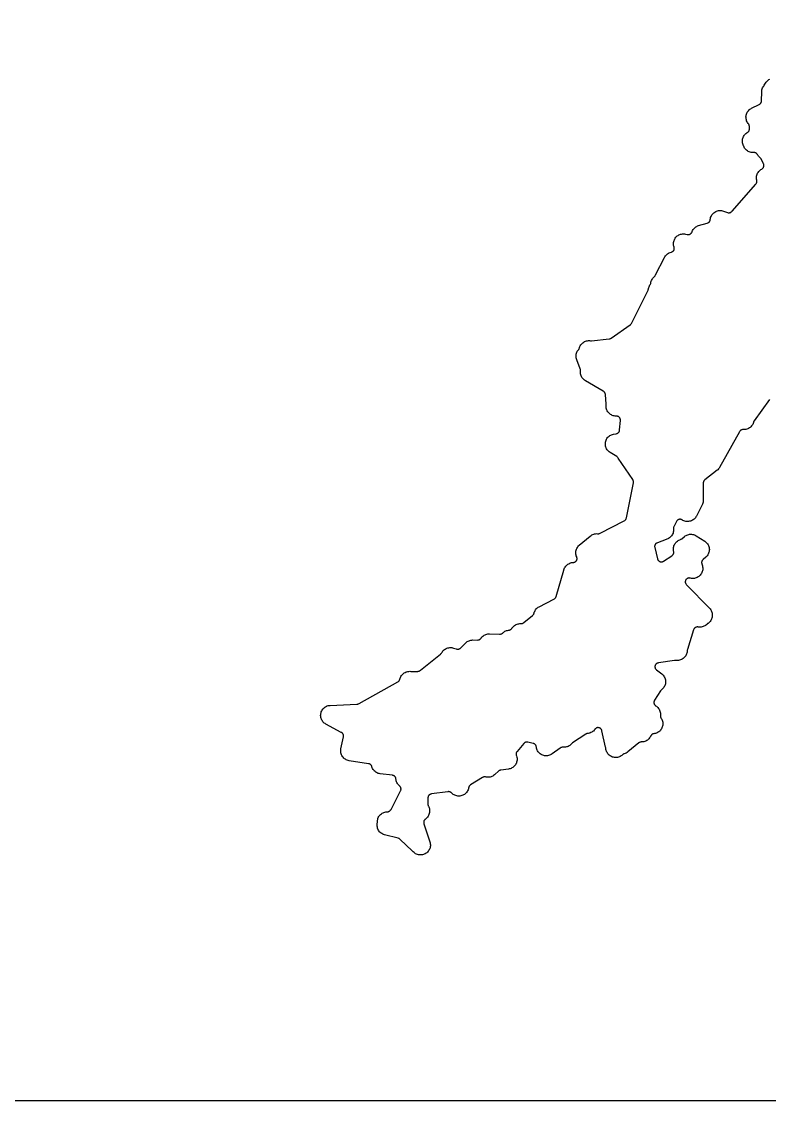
# Model space of a CAD drawing. Header units: metres. Extents: x 0 to 400, y 0 to 202.
# Drawn here: x 96.6 to 145.3, y -0.3 to 70 of the extents above; entities that cross this region are included whole.
import ezdxf

# ---------------------------------------------------------------- set-up
doc = ezdxf.new("R2010")
doc.units = ezdxf.units.M

msp = doc.modelspace()

# ---------------------------------------------------------------- linework, layer by layer
for points in [[(-0.252, 202.1856), (-0.252, 0.0146), (-0.25, -0.0264), (-0.247, -0.0474), (-0.241, -0.0694), (-0.231, -0.0974), (-0.221, -0.1194), (-0.208, -0.1404), (-0.195, -0.1584), (-0.177, -0.1774), (-0.158, -0.1954), (-0.14, -0.2084), (-0.119, -0.2214), (-0.097, -0.2314), (-0.069, -0.2414), (-0.047, -0.2474), (-0.026, -0.2504), (0.015, -0.2524), (399.985, -0.2524)], [(145.3, 45.3766), (144.301, 43.9936), (144.279, 43.9596), (144.268, 43.9376), (144.257, 43.9096), (144.247, 43.8746), (144.225, 43.8136), (144.198, 43.7556), (144.165, 43.6996), (144.127, 43.6486), (144.084, 43.6006), (144.037, 43.5576), (143.985, 43.5186), (143.93, 43.4856), (143.872, 43.4586), (143.811, 43.4366), (143.749, 43.4216), (143.686, 43.4126), (143.621, 43.4096), (143.589, 43.4116), (143.551, 43.4116), (143.525, 43.4086), (143.497, 43.4026), (143.475, 43.3966), (143.453, 43.3866), (143.43, 43.3736), (143.408, 43.3586), (143.391, 43.3446), (143.374, 43.3256), (143.357, 43.3046), (143.335, 43.2696), (142.046, 40.9566), (142.012, 40.9016), (141.972, 40.8506), (141.928, 40.8036), (141.879, 40.7616), (141.084, 40.1386), (141.054, 40.1126), (141.034, 40.0916), (141.019, 40.0726), (141.007, 40.0516), (140.995, 40.0266), (140.986, 40.0016), (140.979, 39.9776), (140.976, 39.9546), (140.974, 39.9116), (140.982, 38.8106), (140.979, 38.7476), (140.971, 38.6866), (140.957, 38.6256), (140.937, 38.5676), (140.911, 38.5106), (140.538, 37.7816), (140.506, 37.7256), (140.468, 37.6736), (140.426, 37.6256), (140.379, 37.5816), (140.328, 37.5426), (140.273, 37.5086), (140.216, 37.4806), (140.155, 37.4586), (140.093, 37.4426), (140.03, 37.4326), (139.966, 37.4286), (139.901, 37.4316), (139.838, 37.4406), (139.775, 37.4556), (139.715, 37.4776), (139.657, 37.5046), (139.602, 37.5376), (139.591, 37.5446), (139.571, 37.5556), (139.55, 37.5636), (139.529, 37.5706), (139.5, 37.5756), (139.479, 37.5786), (139.456, 37.5786), (139.431, 37.5766), (139.407, 37.5716), (139.383, 37.5656), (139.362, 37.5566), (139.339, 37.5456), (139.319, 37.5326), (139.304, 37.5206), (139.286, 37.5036), (139.268, 37.4826), (139.255, 37.4656), (139.235, 37.4306), (139.081, 37.1326), (139.064, 37.0956), (139.057, 37.0746), (139.051, 37.0496), (139.048, 37.0236), (139.047, 37.0006), (139.05, 36.9516), (139.05, 36.9456), (139.052, 36.9266), (139.052, 36.8616), (139.045, 36.7966), (139.032, 36.7326), (139.012, 36.6706), (138.986, 36.6116), (138.955, 36.5546), (138.918, 36.5016), (138.875, 36.4516), (138.828, 36.4066), (138.777, 36.3666), (138.722, 36.3326), (138.664, 36.3036), (138.603, 36.2806), (138.568, 36.2696), (137.992, 36.0476), (137.954, 36.0306), (137.933, 36.0196), (137.915, 36.0066), (137.894, 35.9886), (137.878, 35.9726), (137.864, 35.9556), (137.851, 35.9356), (137.839, 35.9106), (137.829, 35.8876), (137.823, 35.8696), (137.819, 35.8446), (137.816, 35.8186), (137.816, 35.7966), (137.818, 35.7706), (137.826, 35.7316), (138.001, 35.0076), (138.011, 34.9726), (138.02, 34.9486), (138.033, 34.9246), (138.043, 34.9086), (138.06, 34.8866), (138.078, 34.8686), (138.093, 34.8556), (138.115, 34.8396), (138.135, 34.8286), (138.159, 34.8186), (138.179, 34.8106), (138.203, 34.8056), (138.229, 34.8016), (138.251, 34.8016), (138.277, 34.8026), (138.299, 34.8056), (138.322, 34.8126), (138.346, 34.8206), (138.365, 34.8296), (138.399, 34.8506), (138.933, 35.2056), (138.968, 35.2306), (138.987, 35.2486), (139.002, 35.2646), (139.017, 35.2846), (139.029, 35.3056), (139.039, 35.3276), (139.047, 35.3506), (139.054, 35.3786), (139.058, 35.4026), (139.058, 35.4226), (139.056, 35.4506), (139.05, 35.4916), (139.049, 35.4966), (139.039, 35.5576), (139.034, 35.6196), (139.036, 35.6806), (139.043, 35.7426), (139.056, 35.8026), (139.075, 35.8616), (139.099, 35.9176), (139.129, 35.9726), (139.164, 36.0236), (139.203, 36.0706), (139.247, 36.1146), (139.294, 36.1536), (139.345, 36.1886), (139.399, 36.2176), (139.456, 36.2416), (139.505, 36.2596), (139.531, 36.2726), (139.552, 36.2856), (139.582, 36.3086), (139.754, 36.4506), (139.804, 36.4886), (139.857, 36.5216), (139.913, 36.5486), (139.972, 36.5706), (140.032, 36.5866), (140.094, 36.5966), (140.157, 36.6006), (140.219, 36.5986), (140.281, 36.5906), (140.342, 36.5766), (140.401, 36.5576), (140.458, 36.5316), (140.513, 36.5016), (141.073, 36.1496), (141.125, 36.1126), (141.174, 36.0706), (141.218, 36.0246), (141.257, 35.9746), (141.292, 35.9206), (141.321, 35.8626), (141.344, 35.8036), (141.36, 35.7416), (141.371, 35.6786), (141.376, 35.6146), (141.374, 35.5506), (141.366, 35.4876), (141.352, 35.4246), (141.331, 35.3646), (141.305, 35.3056), (141.273, 35.2506), (141.236, 35.1986), (141.194, 35.1496), (141.147, 35.1066), (140.975, 34.9606), (140.945, 34.9326), (140.928, 34.9126), (140.913, 34.8936), (140.903, 34.8766), (140.893, 34.8556), (140.885, 34.8316), (140.879, 34.8076), (140.875, 34.7826), (140.874, 34.7576), (140.874, 34.7356), (140.877, 34.7146), (140.887, 34.6756), (140.923, 34.5486), (140.938, 34.4856), (140.946, 34.4216), (140.948, 34.3566), (140.943, 34.2926), (140.932, 34.2286), (140.915, 34.1666), (140.892, 34.1066), (140.863, 34.0486), (140.828, 33.9946), (140.788, 33.9436), (140.743, 33.8976), (140.693, 33.8556), (140.64, 33.8196), (140.584, 33.7876), (140.524, 33.7626), (140.463, 33.7436), (140.399, 33.7306), (140.335, 33.7236), (140.27, 33.7236), (140.206, 33.7296), (140.143, 33.7416), (140.118, 33.7476), (140.087, 33.7526), (140.061, 33.7546), (140.039, 33.7536), (140.013, 33.7506), (139.991, 33.7456), (139.969, 33.7376), (139.944, 33.7266), (139.923, 33.7146), (139.902, 33.6996), (139.885, 33.6846), (139.868, 33.6656), (139.853, 33.6466), (139.841, 33.6256), (139.829, 33.6016), (139.821, 33.5806), (139.814, 33.5546), (139.81, 33.5296), (139.809, 33.5076), (139.81, 33.4816), (139.813, 33.4596), (139.819, 33.4336), (139.827, 33.4086), (139.836, 33.3896), (139.849, 33.3686), (139.865, 33.3446), (139.891, 33.3156), (141.385, 31.7866), (141.427, 31.7396), (141.464, 31.6886), (141.496, 31.6356), (141.522, 31.5786), (141.543, 31.5196), (141.558, 31.4586), (141.567, 31.3966), (141.57, 31.3346), (141.567, 31.2716), (141.558, 31.2096), (141.543, 31.1486), (141.522, 31.0896), (141.496, 31.0336), (141.464, 30.9796), (141.428, 30.9286), (141.386, 30.8816), (141.341, 30.8386), (141.291, 30.8006), (141.264, 30.7816), (141.243, 30.7646), (141.227, 30.7486), (141.182, 30.7056), (141.133, 30.6686), (141.08, 30.6356), (141.024, 30.6076), (140.967, 30.5856), (140.907, 30.5686), (140.846, 30.5576), (140.784, 30.5526), (140.722, 30.5536), (140.66, 30.5606), (140.63, 30.5656), (140.604, 30.5676), (140.581, 30.5666), (140.554, 30.5636), (140.529, 30.5576), (140.508, 30.5506), (140.485, 30.5406), (140.462, 30.5266), (140.442, 30.5136), (140.423, 30.4966), (140.406, 30.4786), (140.394, 30.4616), (140.381, 30.4406), (140.368, 30.4146), (140.354, 30.3766), (139.952, 29.1016), (139.941, 29.0596), (139.937, 29.0346), (139.935, 28.9966), (139.928, 28.9326), (139.915, 28.8696), (139.896, 28.8086), (139.871, 28.7496), (139.84, 28.6936), (139.804, 28.6406), (139.763, 28.5916), (139.717, 28.5476), (139.667, 28.5076), (139.614, 28.4726), (139.557, 28.4426), (139.497, 28.4196), (139.436, 28.4016), (139.373, 28.3906), (139.309, 28.3846), (139.245, 28.3856), (139.223, 28.3886), (139.216, 28.3896), (139.168, 28.3936), (139.143, 28.3926), (139.104, 28.3886), (138.061, 28.2256), (138.022, 28.2176), (138.001, 28.2116), (137.978, 28.2016), (137.957, 28.1906), (137.938, 28.1776), (137.918, 28.1606), (137.901, 28.1436), (137.884, 28.1236), (137.871, 28.1046), (137.86, 28.0836), (137.85, 28.0596), (137.843, 28.0366), (137.838, 28.0146), (137.836, 27.9916), (137.835, 27.9636), (137.837, 27.9406), (137.841, 27.9186), (137.848, 27.8946), (137.858, 27.8686), (137.869, 27.8476), (137.879, 27.8316), (137.895, 27.8116), (137.913, 27.7926), (137.943, 27.7666), (138.275, 27.5076), (138.325, 27.4646), (138.37, 27.4176), (138.409, 27.3656), (138.444, 27.3106), (138.473, 27.2516), (138.495, 27.1906), (138.512, 27.1276), (138.522, 27.0636), (138.525, 26.9986), (138.522, 26.9326), (138.512, 26.8686), (138.496, 26.8056), (138.474, 26.7436), (138.445, 26.6856), (138.411, 26.6296), (138.372, 26.5776), (138.327, 26.5306), (138.278, 26.4876), (138.255, 26.4696), (138.237, 26.4526), (138.221, 26.4346), (138.198, 26.4016), (137.815, 25.7996), (137.794, 25.7636), (137.783, 25.7396), (137.776, 25.7176), (137.771, 25.6956), (137.768, 25.6716), (137.767, 25.6476), (137.769, 25.6206), (137.772, 25.5976), (137.778, 25.5766), (137.788, 25.5496), (137.798, 25.5286), (137.81, 25.5096), (137.825, 25.4886), (137.843, 25.4696), (137.859, 25.4546), (137.877, 25.4416), (137.882, 25.4386), (137.937, 25.4016), (137.987, 25.3606), (138.033, 25.3136), (138.074, 25.2626), (138.109, 25.2086), (138.139, 25.1506), (138.163, 25.0896), (138.181, 25.0266), (138.192, 24.9626), (138.197, 24.8976), (138.195, 24.8316), (138.192, 24.7986), (138.192, 24.7626), (138.194, 24.7376), (138.198, 24.7106), (138.204, 24.6896), (138.213, 24.6656), (138.224, 24.6436), (138.246, 24.6106), (138.277, 24.5546), (138.304, 24.4956), (138.324, 24.4356), (138.338, 24.3726), (138.346, 24.3096), (138.348, 24.2456), (138.343, 24.1816), (138.332, 24.1176), (138.315, 24.0566), (138.292, 23.9966), (138.263, 23.9396), (138.228, 23.8856), (138.189, 23.8346), (138.144, 23.7886), (138.096, 23.7476), (138.043, 23.7106), (137.987, 23.6796), (137.928, 23.6536), (137.867, 23.6346), (137.804, 23.6206), (137.766, 23.6146), (137.726, 23.6066), (137.704, 23.5996), (137.679, 23.5896), (137.659, 23.5786), (137.638, 23.5646), (137.618, 23.5476), (137.604, 23.5336), (137.586, 23.5116), (137.571, 23.4896), (137.561, 23.4686), (137.554, 23.4526), (137.523, 23.3956), (137.487, 23.3426), (137.447, 23.2926), (137.401, 23.2476), (137.351, 23.2066), (137.297, 23.1716), (137.24, 23.1416), (137.181, 23.1176), (137.119, 23.0996), (137.056, 23.0876), (136.992, 23.0816), (136.962, 23.0816), (136.935, 23.0806), (136.912, 23.0766), (136.884, 23.0696), (136.861, 23.0616), (136.841, 23.0516), (136.821, 23.0396), (136.79, 23.0156), (136.077, 22.4286), (136.023, 22.3886), (135.964, 22.3536), (135.902, 22.3256), (135.838, 22.3036), (135.82, 22.2996), (135.798, 22.2906), (135.775, 22.2796), (135.753, 22.2646), (135.733, 22.2496), (135.73, 22.2466), (135.682, 22.2046), (135.631, 22.1676), (135.575, 22.1366), (135.518, 22.1106), (135.457, 22.0896), (135.396, 22.0756), (135.333, 22.0676), (135.269, 22.0656), (135.206, 22.0696), (135.143, 22.0806), (135.082, 22.0966), (135.022, 22.1196), (134.965, 22.1476), (134.912, 22.1816), (134.861, 22.2196), (134.815, 22.2636), (134.773, 22.3116), (134.736, 22.3626), (134.704, 22.4176), (134.678, 22.4756), (134.658, 22.5356), (134.643, 22.5976), (134.635, 22.6606), (134.632, 22.7016), (134.624, 22.7446), (134.382, 23.8046), (134.372, 23.8436), (134.363, 23.8646), (134.351, 23.8886), (134.337, 23.9096), (134.321, 23.9296), (134.304, 23.9476), (134.285, 23.9636), (134.264, 23.9776), (134.244, 23.9886), (134.22, 23.9986), (134.195, 24.0066), (134.172, 24.0106), (134.144, 24.0136), (134.119, 24.0136), (134.098, 24.0116), (134.071, 24.0056), (134.048, 23.9986), (134.027, 23.9896), (134.002, 23.9756), (133.981, 23.9616), (133.961, 23.9446), (133.945, 23.9286), (133.926, 23.9046), (133.915, 23.8876), (133.874, 23.8376), (133.828, 23.7926), (133.778, 23.7516), (133.724, 23.7166), (133.667, 23.6866), (133.607, 23.6626), (133.546, 23.6446), (133.482, 23.6326), (133.435, 23.6256), (133.411, 23.6206), (133.385, 23.6116), (133.364, 23.6016), (133.33, 23.5816), (132.472, 23.0196), (132.437, 22.9936), (132.418, 22.9766), (132.388, 22.9446), (132.344, 22.9006), (132.295, 22.8606), (132.242, 22.8256), (132.187, 22.7956), (132.129, 22.7716), (132.069, 22.7536), (132.007, 22.7406), (131.944, 22.7346), (131.881, 22.7346), (131.851, 22.7356), (131.812, 22.7356), (131.785, 22.7326), (131.761, 22.7286), (131.742, 22.7226), (131.717, 22.7126), (131.694, 22.7006), (131.662, 22.6796), (131.138, 22.2996), (131.085, 22.2646), (131.028, 22.2356), (130.969, 22.2116), (130.908, 22.1946), (130.845, 22.1826), (130.782, 22.1766), (130.718, 22.1776), (130.655, 22.1846), (130.593, 22.1976), (130.532, 22.2176), (130.473, 22.2426), (130.418, 22.2736), (130.365, 22.3096), (130.316, 22.3506), (130.272, 22.3956), (130.232, 22.4456), (130.198, 22.4996), (130.168, 22.5556), (130.145, 22.6146), (130.127, 22.6766), (130.116, 22.7386), (130.109, 22.7856), (130.104, 22.8086), (130.097, 22.8306), (130.087, 22.8526), (130.076, 22.8726), (130.062, 22.8926), (130.045, 22.9126), (130.026, 22.9296), (130.008, 22.9446), (129.99, 22.9556), (129.97, 22.9656), (129.945, 22.9756), (129.907, 22.9866), (129.567, 23.0676), (129.524, 23.0756), (129.502, 23.0776), (129.481, 23.0776), (129.452, 23.0736), (129.425, 23.0686), (129.403, 23.0606), (129.382, 23.0516), (129.36, 23.0396), (129.337, 23.0226), (129.319, 23.0066), (129.292, 22.9776), (128.864, 22.4696), (128.839, 22.4366), (128.825, 22.4146), (128.814, 22.3916), (128.806, 22.3706), (128.8, 22.3476), (128.796, 22.3216), (128.795, 22.2976), (128.796, 22.2706), (128.8, 22.2456), (128.805, 22.2246), (128.823, 22.1726), (128.844, 22.1016), (128.857, 22.0286), (128.861, 21.9546), (128.861, 21.9536), (128.858, 21.8916), (128.849, 21.8296), (128.834, 21.7686), (128.814, 21.7106), (128.787, 21.6536), (128.756, 21.5996), (128.719, 21.5496), (128.678, 21.5026), (128.632, 21.4596), (128.583, 21.4216), (128.53, 21.3886), (128.474, 21.3606), (128.416, 21.3386), (128.356, 21.3216), (128.295, 21.3106), (127.8, 21.2476), (127.762, 21.2406), (127.736, 21.2336), (127.715, 21.2266), (127.694, 21.2156), (127.673, 21.2036), (127.655, 21.1896), (127.628, 21.1656), (127.434, 20.9736), (127.387, 20.9306), (127.336, 20.8936), (127.282, 20.8616), (127.225, 20.8346), (127.165, 20.8136), (127.104, 20.7976), (127.041, 20.7886), (126.978, 20.7856), (126.977, 20.7856), (126.911, 20.7886), (126.846, 20.7986), (126.795, 20.8096), (126.772, 20.8116), (126.747, 20.8116), (126.724, 20.8086), (126.695, 20.8026), (126.671, 20.7956), (126.653, 20.7876), (126.616, 20.7676), (125.837, 20.2876), (125.803, 20.2646), (125.785, 20.2496), (125.767, 20.2316), (125.752, 20.2126), (125.739, 20.1916), (125.727, 20.1706), (125.719, 20.1486), (125.712, 20.1226), (125.706, 20.0896), (125.691, 20.0266), (125.67, 19.9666), (125.643, 19.9076), (125.611, 19.8516), (125.573, 19.7996), (125.531, 19.7516), (125.483, 19.7086), (125.432, 19.6696), (125.377, 19.6356), (125.319, 19.6086), (125.258, 19.5866), (125.196, 19.5706), (125.132, 19.5606), (125.068, 19.5576), (125.004, 19.5606), (124.94, 19.5706), (124.878, 19.5866), (124.817, 19.6076), (124.759, 19.6356), (124.704, 19.6696), (124.653, 19.7076), (124.606, 19.7516), (124.575, 19.7836), (124.558, 19.7976), (124.536, 19.8116), (124.514, 19.8236), (124.492, 19.8326), (124.471, 19.8396), (124.444, 19.8446), (124.42, 19.8476), (124.399, 19.8476), (124.357, 19.8436), (123.291, 19.6946), (123.249, 19.6876), (123.226, 19.6796), (123.201, 19.6696), (123.179, 19.6576), (123.159, 19.6446), (123.141, 19.6296), (123.123, 19.6106), (123.106, 19.5886), (123.091, 19.5666), (123.081, 19.5456), (123.072, 19.5236), (123.065, 19.4966), (123.06, 19.4706), (123.058, 19.4296), (123.053, 19.0466), (123.054, 19.0076), (123.058, 18.9836), (123.065, 18.9556), (123.073, 18.9326), (123.087, 18.9006), (123.107, 18.8636), (123.132, 18.8036), (123.15, 18.7416), (123.163, 18.6786), (123.168, 18.6136), (123.168, 18.5486), (123.161, 18.4846), (123.147, 18.4216), (123.127, 18.3596), (123.102, 18.2996), (123.07, 18.2436), (123.033, 18.1906), (122.991, 18.1416), (122.944, 18.0966), (122.915, 18.0736), (122.893, 18.0566), (122.866, 18.0346), (122.848, 18.0176), (122.833, 18.0006), (122.819, 17.9806), (122.809, 17.9626), (122.797, 17.9366), (122.789, 17.9116), (122.784, 17.8896), (122.781, 17.8636), (122.781, 17.8416), (122.783, 17.8176), (122.787, 17.7906), (122.798, 17.7506), (123.186, 16.5746), (123.203, 16.5126), (123.214, 16.4486), (123.219, 16.3846), (123.217, 16.3196), (123.209, 16.2556), (123.194, 16.1926), (123.173, 16.1316), (123.146, 16.0726), (123.114, 16.0176), (123.076, 15.9646), (123.033, 15.9166), (122.985, 15.8736), (122.933, 15.8346), (122.878, 15.8006), (122.82, 15.7736), (122.759, 15.7516), (122.696, 15.7356), (122.632, 15.7266), (122.568, 15.7236), (122.503, 15.7276), (122.439, 15.7366), (122.377, 15.7536), (122.316, 15.7756), (122.258, 15.8036), (122.203, 15.8376), (122.152, 15.8776), (122.105, 15.9216), (122.062, 15.9686), (122.062, 15.9696), (122.035, 15.9976), (121.257, 16.7356), (121.226, 16.7626), (121.205, 16.7766), (121.183, 16.7896), (121.156, 16.8006), (121.116, 16.8136), (120.237, 17.0396), (120.175, 17.0596), (120.115, 17.0846), (120.059, 17.1156), (120.005, 17.1526), (119.956, 17.1936), (119.911, 17.2406), (119.871, 17.2906), (119.836, 17.3456), (119.806, 17.4026), (119.783, 17.4636), (119.766, 17.5256), (119.755, 17.5896), (119.75, 17.6536), (119.752, 17.7186), (119.76, 17.7826), (119.763, 17.7936), (119.768, 17.8286), (119.769, 17.8526), (119.769, 17.8536), (119.769, 17.9176), (119.769, 17.9176), (119.775, 17.9806), (119.787, 18.0436), (119.805, 18.1046), (119.829, 18.1636), (119.859, 18.2196), (119.894, 18.2726), (119.934, 18.3216), (119.979, 18.3666), (120.028, 18.4076), (120.081, 18.4436), (120.137, 18.4736), (120.196, 18.4976), (120.257, 18.5166), (120.319, 18.5296), (120.382, 18.5356), (120.448, 18.5396), (120.473, 18.5426), (120.495, 18.5486), (120.518, 18.5566), (120.54, 18.5676), (120.562, 18.5816), (120.583, 18.5966), (120.601, 18.6136), (120.618, 18.6326), (120.632, 18.6526), (120.654, 18.6896), (121.271, 19.8926), (121.287, 19.9286), (121.295, 19.9526), (121.301, 19.9786), (121.305, 20.0016), (121.305, 20.0266), (121.304, 20.0506), (121.301, 20.0706), (121.294, 20.0966), (121.284, 20.1226), (121.274, 20.1426), (121.261, 20.1656), (121.248, 20.1826), (121.231, 20.1996), (121.188, 20.2386), (121.145, 20.2826), (121.106, 20.3296), (121.071, 20.3796), (121.042, 20.4336), (121.017, 20.4896), (120.998, 20.5476), (120.985, 20.6066), (120.977, 20.6676), (120.975, 20.6976), (120.971, 20.7186), (120.965, 20.7376), (120.954, 20.7646), (120.942, 20.7866), (120.928, 20.8086), (120.911, 20.8286), (120.895, 20.8446), (120.875, 20.8606), (120.855, 20.8736), (120.831, 20.8866), (120.807, 20.8956), (120.784, 20.9016), (120.741, 20.9096), (119.95, 21.0086), (119.889, 21.0196), (119.829, 21.0356), (119.771, 21.0576), (119.715, 21.0846), (119.663, 21.1176), (119.613, 21.1556), (119.568, 21.1976), (119.527, 21.2436), (119.49, 21.2936), (119.458, 21.3466), (119.432, 21.4026), (119.411, 21.4606), (119.399, 21.4986), (119.389, 21.5236), (119.379, 21.5436), (119.365, 21.5636), (119.348, 21.5846), (119.332, 21.6006), (119.315, 21.6156), (119.293, 21.6296), (119.271, 21.6416), (119.249, 21.6506), (119.224, 21.6586), (119.185, 21.6666), (117.931, 21.8626), (117.867, 21.8756), (117.805, 21.8956), (117.744, 21.9216), (117.687, 21.9536), (117.633, 21.9906), (117.584, 22.0336), (117.539, 22.0816), (117.499, 22.1326), (117.464, 22.1886), (117.435, 22.2476), (117.413, 22.3086), (117.396, 22.3726), (117.386, 22.4376), (117.383, 22.5026), (117.386, 22.5686), (117.396, 22.6326), (117.556, 23.4096), (117.562, 23.4506), (117.563, 23.4766), (117.562, 23.4996), (117.558, 23.5256), (117.552, 23.5526), (117.544, 23.5736), (117.534, 23.5946), (117.522, 23.6156), (117.507, 23.6356), (117.489, 23.6556), (117.471, 23.6716), (117.453, 23.6856), (117.419, 23.7056), (116.416, 24.2426), (116.363, 24.2746), (116.312, 24.3116), (116.266, 24.3536), (116.224, 24.3996), (116.186, 24.4496), (116.154, 24.5026), (116.126, 24.5586), (116.104, 24.6176), (116.088, 24.6776), (116.078, 24.7396), (116.074, 24.8016), (116.076, 24.8636), (116.084, 24.9256), (116.098, 24.9866), (116.117, 25.0466), (116.142, 25.1036), (116.173, 25.1576), (116.209, 25.2096), (116.249, 25.2566), (116.294, 25.3006), (116.343, 25.3396), (116.395, 25.3736), (116.451, 25.4026), (116.509, 25.4256), (116.569, 25.4436), (116.63, 25.4546), (116.692, 25.4606), (118.435, 25.5416), (118.476, 25.5446), (118.5, 25.5496), (118.519, 25.5546), (118.539, 25.5626), (118.575, 25.5816), (121.105, 27.0046), (121.138, 27.0256), (121.157, 27.0406), (121.175, 27.0576), (121.191, 27.0756), (121.206, 27.0966), (121.218, 27.1186), (121.227, 27.1386), (121.234, 27.1586), (121.235, 27.1646), (121.251, 27.2266), (121.273, 27.2866), (121.302, 27.3446), (121.335, 27.3986), (121.374, 27.4496), (121.418, 27.4966), (121.466, 27.5386), (121.518, 27.5766), (121.574, 27.6086), (121.632, 27.6346), (121.693, 27.6556), (121.755, 27.6696), (121.819, 27.6776), (121.883, 27.6796), (121.946, 27.6746), (121.988, 27.6686), (122.01, 27.6646), (122.046, 27.6586), (122.071, 27.6566), (122.109, 27.6566), (122.394, 27.6776), (122.432, 27.6826), (122.459, 27.6886), (122.485, 27.6976), (122.507, 27.7076), (122.531, 27.7206), (122.564, 27.7446), (123.879, 28.8006), (123.908, 28.8276), (123.928, 28.8496), (123.942, 28.8676), (123.963, 28.9036), (123.997, 28.9556), (124.037, 29.0056), (124.081, 29.0506), (124.129, 29.0916), (124.182, 29.1266), (124.237, 29.1576), (124.295, 29.1826), (124.355, 29.2016), (124.417, 29.2146), (124.48, 29.2226), (124.543, 29.2236), (124.606, 29.2186), (124.668, 29.2066), (124.729, 29.1896), (124.898, 29.1326), (124.94, 29.1216), (124.969, 29.1166), (124.99, 29.1146), (125.017, 29.1156), (125.042, 29.1186), (125.066, 29.1236), (125.094, 29.1336), (125.114, 29.1426), (125.133, 29.1536), (125.156, 29.1706), (125.189, 29.1996), (125.52, 29.5296), (125.568, 29.5716), (125.619, 29.6096), (125.674, 29.6426), (125.732, 29.6696), (125.792, 29.6906), (125.854, 29.7056), (125.917, 29.7146), (125.981, 29.7176), (126.279, 29.7156), (126.321, 29.7176), (126.346, 29.7206), (126.369, 29.7266), (126.389, 29.7336), (126.411, 29.7446), (126.435, 29.7576), (126.457, 29.7746), (126.476, 29.7906), (126.49, 29.8066), (126.502, 29.8216), (126.513, 29.8366), (126.523, 29.8506), (126.537, 29.8716), (126.577, 29.9176), (126.621, 29.9596), (126.668, 29.9986), (126.719, 30.0316), (126.773, 30.0596), (126.83, 30.0836), (126.888, 30.1016), (126.948, 30.1136), (127.008, 30.1206), (127.069, 30.1216), (127.725, 30.1006), (127.764, 30.1016), (127.791, 30.1046), (127.816, 30.1106), (127.84, 30.1186), (127.864, 30.1286), (127.886, 30.1416), (127.904, 30.1536), (127.925, 30.1716), (127.935, 30.1806), (127.944, 30.1886), (127.97, 30.2126), (128.019, 30.2496), (128.071, 30.2816), (128.126, 30.3086), (128.183, 30.3296), (128.241, 30.3456), (128.302, 30.3566), (128.344, 30.3616), (128.372, 30.3676), (128.394, 30.3746), (128.417, 30.3856), (128.439, 30.3976), (128.456, 30.4096), (128.477, 30.4276), (128.494, 30.4456), (128.509, 30.4646), (128.523, 30.4866), (128.56, 30.5376), (128.601, 30.5846), (128.646, 30.6276), (128.696, 30.6656), (128.749, 30.6996), (128.804, 30.7276), (128.863, 30.7506), (128.923, 30.7676), (128.984, 30.7786), (129.047, 30.7836), (129.109, 30.7826), (129.121, 30.7816), (129.141, 30.7826), (129.166, 30.7866), (129.192, 30.7926), (129.218, 30.8016), (129.235, 30.8096), (129.256, 30.8226), (129.291, 30.8476), (129.865, 31.3146), (129.897, 31.3436), (129.915, 31.3636), (129.93, 31.3836), (129.942, 31.4026), (129.952, 31.4246), (129.961, 31.4496), (129.965, 31.4666), (129.983, 31.5256), (130.006, 31.5816), (130.034, 31.6366), (130.068, 31.6876), (130.106, 31.7356), (130.148, 31.7796), (130.194, 31.8196), (130.244, 31.8556), (130.297, 31.8856), (131.257, 32.3796), (131.294, 32.4016), (131.315, 32.4166), (131.336, 32.4346), (131.351, 32.4516), (131.366, 32.4716), (131.378, 32.4916), (131.388, 32.5136), (131.403, 32.5556), (131.906, 34.2626), (131.912, 34.2846), (131.932, 34.3466), (131.958, 34.4066), (131.99, 34.4636), (132.028, 34.5166), (132.07, 34.5666), (132.118, 34.6106), (132.17, 34.6506), (132.225, 34.6846), (132.284, 34.7136), (132.345, 34.7366), (132.408, 34.7526), (132.473, 34.7626), (132.515, 34.7646), (132.55, 34.7676), (132.576, 34.7736), (132.601, 34.7806), (132.623, 34.7906), (132.646, 34.8026), (132.666, 34.8166), (132.686, 34.8326), (132.704, 34.8516), (132.716, 34.8676), (132.73, 34.8876), (132.743, 34.9146), (132.752, 34.9356), (132.759, 34.9606), (132.764, 34.9876), (132.765, 35.0086), (132.764, 35.0336), (132.761, 35.0616), (132.756, 35.0846), (132.747, 35.1116), (132.74, 35.1276), (132.717, 35.1866), (132.7, 35.2476), (132.69, 35.3106), (132.685, 35.3746), (132.687, 35.4376), (132.695, 35.5016), (132.709, 35.5636), (132.73, 35.6236), (132.756, 35.6816), (132.787, 35.7366), (132.824, 35.7886), (132.866, 35.8366), (132.912, 35.8806), (133.621, 36.4856), (133.673, 36.5256), (133.728, 36.5596), (133.786, 36.5876), (133.847, 36.6106), (133.91, 36.6266), (133.974, 36.6366), (134.039, 36.6406), (134.103, 36.6376), (134.129, 36.6356), (134.148, 36.6356), (134.174, 36.6386), (134.198, 36.6446), (134.222, 36.6526), (134.262, 36.6706), (135.828, 37.4716), (135.865, 37.4936), (135.886, 37.5076), (135.904, 37.5236), (135.92, 37.5406), (135.935, 37.5616), (135.949, 37.5846), (135.96, 37.6076), (135.969, 37.6306), (135.979, 37.6706), (136.431, 39.9486), (136.437, 39.9876), (136.438, 40.0136), (136.437, 40.0366), (136.433, 40.0606), (136.427, 40.0856), (136.419, 40.1076), (136.408, 40.1316), (136.387, 40.1666), (135.448, 41.5596), (135.422, 41.5936), (135.404, 41.6136), (135.382, 41.6326), (135.347, 41.6566), (134.912, 41.9266), (134.859, 41.9636), (134.81, 42.0056), (134.765, 42.0526), (134.725, 42.1036), (134.69, 42.1586), (134.661, 42.2166), (134.638, 42.2776), (134.621, 42.3396), (134.61, 42.4036), (134.606, 42.4686), (134.608, 42.5336), (134.617, 42.5976), (134.632, 42.6606), (134.654, 42.7216), (134.681, 42.7806), (134.714, 42.8366), (134.753, 42.8886), (134.796, 42.9366), (134.845, 42.9796), (134.897, 43.0186), (134.953, 43.0516), (135.011, 43.0786), (135.073, 43.0996), (135.136, 43.1146), (135.314, 43.1476), (135.354, 43.1576), (135.377, 43.1656), (135.402, 43.1766), (135.424, 43.1896), (135.445, 43.2056), (135.464, 43.2226), (135.48, 43.2406), (135.496, 43.2616), (135.508, 43.2816), (135.518, 43.3036), (135.527, 43.3296), (135.532, 43.3536), (135.537, 43.3936), (135.585, 44.0036), (135.586, 44.0436), (135.585, 44.0666), (135.581, 44.0896), (135.574, 44.1146), (135.565, 44.1386), (135.556, 44.1576), (135.542, 44.1796), (135.528, 44.1976), (135.512, 44.2156), (135.49, 44.2346), (135.472, 44.2486), (135.454, 44.2586), (135.43, 44.2696), (135.407, 44.2786), (135.382, 44.2846), (135.359, 44.2876), (135.32, 44.2896), (135.301, 44.2896), (135.238, 44.2926), (135.176, 44.3016), (135.115, 44.3166), (135.055, 44.3376), (134.998, 44.3646), (134.944, 44.3966), (134.893, 44.4346), (134.846, 44.4766), (134.803, 44.5226), (134.765, 44.5726), (134.733, 44.6266), (134.705, 44.6836), (134.683, 44.7426), (134.667, 44.8036), (134.657, 44.8656), (134.653, 44.9286), (134.655, 44.9916), (134.659, 45.0416), (134.659, 45.0856), (134.614, 45.6836), (134.609, 45.7216), (134.604, 45.7466), (134.595, 45.7726), (134.587, 45.7926), (134.575, 45.8126), (134.56, 45.8346), (134.545, 45.8526), (134.528, 45.8686), (134.509, 45.8846), (134.475, 45.9066), (133.305, 46.5976), (133.253, 46.6316), (133.205, 46.6696), (133.161, 46.7126), (133.121, 46.7596), (133.086, 46.8096), (133.056, 46.8636), (133.03, 46.9196), (133.011, 46.9776), (132.997, 47.0376), (132.988, 47.0986), (132.986, 47.1606), (132.989, 47.2216), (132.992, 47.2376), (132.993, 47.2646), (132.993, 47.2886), (132.989, 47.3106), (132.984, 47.3356), (132.97, 47.3746), (132.743, 47.9506), (132.723, 48.0116), (132.708, 48.0746), (132.7, 48.1386), (132.698, 48.2026), (132.703, 48.2666), (132.714, 48.3306), (132.731, 48.3926), (132.754, 48.4526), (132.783, 48.5096), (132.818, 48.5636), (132.858, 48.6146), (132.872, 48.6306), (132.886, 48.6506), (132.896, 48.6686), (132.907, 48.6916), (132.919, 48.7286), (132.926, 48.7546), (132.949, 48.8156), (132.978, 48.8726), (133.012, 48.9276), (133.051, 48.9786), (133.096, 49.0256), (133.145, 49.0676), (133.198, 49.1046), (133.254, 49.1366), (133.313, 49.1626), (133.374, 49.1826), (133.438, 49.1956), (133.502, 49.2036), (133.566, 49.2046), (133.631, 49.1986), (133.645, 49.1966), (133.672, 49.1956), (133.711, 49.1976), (134.845, 49.3196), (134.886, 49.3256), (134.909, 49.3316), (134.933, 49.3406), (134.957, 49.3526), (134.99, 49.3736), (136.221, 50.2326), (136.255, 50.2586), (136.272, 50.2756), (136.287, 50.2926), (136.303, 50.3156), (136.323, 50.3516), (137.383, 52.4836), (137.4, 52.5226), (137.407, 52.5446), (137.413, 52.5736), (137.416, 52.5936), (137.431, 52.6556), (137.452, 52.7146), (137.478, 52.7726), (137.51, 52.8266), (137.54, 52.8716), (137.549, 52.8896), (137.559, 52.9146), (137.566, 52.9396), (137.576, 52.9916), (137.576, 52.9926), (137.578, 53.0056), (137.594, 53.0686), (137.616, 53.1286), (137.644, 53.1876), (137.678, 53.2426), (137.717, 53.2946), (137.762, 53.3416), (137.81, 53.3846), (137.814, 53.3876), (137.833, 53.4046), (137.846, 53.4206), (137.859, 53.4396), (137.881, 53.4786), (138.449, 54.6126), (138.48, 54.6686), (138.518, 54.7216), (138.56, 54.7706), (138.607, 54.8156), (138.658, 54.8546), (138.713, 54.8886), (138.771, 54.9176), (138.832, 54.9396), (138.904, 54.9636), (138.945, 54.9786), (138.965, 54.9876), (138.985, 55.0006), (139.007, 55.0176), (139.024, 55.0326), (139.04, 55.0516), (139.055, 55.0716), (139.066, 55.0916), (139.078, 55.1156), (139.085, 55.1366), (139.09, 55.1596), (139.094, 55.1876), (139.095, 55.2126), (139.094, 55.2346), (139.09, 55.2596), (139.084, 55.2846), (139.081, 55.2946), (139.065, 55.3436), (139.052, 55.4046), (139.045, 55.4666), (139.044, 55.5296), (139.049, 55.5916), (139.06, 55.6526), (139.077, 55.7126), (139.1, 55.7706), (139.128, 55.8266), (139.161, 55.8796), (139.199, 55.9286), (139.242, 55.9736), (139.289, 56.0146), (139.34, 56.0516), (139.393, 56.0826), (139.45, 56.1086), (139.509, 56.1296), (139.569, 56.1436), (139.631, 56.1526), (139.693, 56.1556), (139.756, 56.1526), (139.817, 56.1436), (139.943, 56.1186), (139.985, 56.1126), (140.011, 56.1116), (140.038, 56.1126), (140.061, 56.1166), (140.084, 56.1226), (140.112, 56.1336), (140.134, 56.1436), (140.154, 56.1566), (140.174, 56.1726), (140.191, 56.1886), (140.209, 56.2096), (140.225, 56.2336), (140.236, 56.2526), (140.251, 56.2876), (140.261, 56.3166), (140.289, 56.3746), (140.321, 56.4286), (140.359, 56.4796), (140.402, 56.5266), (140.449, 56.5686), (140.5, 56.6066), (140.555, 56.6386), (140.612, 56.6656), (140.672, 56.6876), (141.243, 56.8586), (141.278, 56.8716), (141.301, 56.8816), (141.326, 56.8966), (141.344, 56.9096), (141.361, 56.9246), (141.376, 56.9416), (141.391, 56.9606), (141.404, 56.9816), (141.414, 57.0016), (141.424, 57.0276), (141.43, 57.0506), (141.435, 57.0806), (141.436, 57.0866), (141.446, 57.1516), (141.461, 57.2146), (141.484, 57.2756), (141.512, 57.3346), (141.546, 57.3896), (141.585, 57.4416), (141.63, 57.4896), (141.679, 57.5326), (141.732, 57.5706), (141.788, 57.6026), (141.848, 57.6296), (141.91, 57.6496), (141.973, 57.6636), (142.038, 57.6716), (142.103, 57.6726), (142.168, 57.6666), (142.232, 57.6546), (142.294, 57.6366), (142.557, 57.5446), (142.598, 57.5326), (142.619, 57.5286), (142.642, 57.5266), (142.672, 57.5276), (142.695, 57.5296), (142.716, 57.5346), (142.743, 57.5426), (142.765, 57.5526), (142.785, 57.5636), (142.807, 57.5786), (142.825, 57.5936), (142.854, 57.6236), (144.404, 59.3936), (144.428, 59.4246), (144.442, 59.4446), (144.454, 59.4686), (144.462, 59.4906), (144.469, 59.5136), (144.473, 59.5406), (144.475, 59.5656), (144.474, 59.5886), (144.471, 59.6186), (144.461, 59.6596), (144.451, 59.7236), (144.446, 59.7876), (144.448, 59.8526), (144.456, 59.9156), (144.471, 59.9786), (144.492, 60.0396), (144.519, 60.0986), (144.551, 60.1546), (144.589, 60.2066), (144.631, 60.2546), (144.679, 60.2986), (144.73, 60.3366), (144.785, 60.3706), (144.807, 60.3826), (144.825, 60.3946), (144.843, 60.4096), (144.863, 60.4296), (144.878, 60.4476), (144.891, 60.4666), (144.902, 60.4876), (144.911, 60.5086), (144.919, 60.5346), (144.924, 60.5566), (144.926, 60.5796), (144.927, 60.6066), (144.925, 60.6296), (144.921, 60.6526), (144.913, 60.6806), (144.898, 60.7176), (144.778, 60.9856), (144.76, 61.0206), (144.744, 61.0456), (144.73, 61.0636), (144.716, 61.0786), (144.671, 61.1166), (144.666, 61.1206), (144.623, 61.1596), (144.585, 61.2036), (144.55, 61.2506), (144.52, 61.2996), (144.507, 61.3236), (144.493, 61.3436), (144.478, 61.3616), (144.461, 61.3786), (144.442, 61.3936), (144.421, 61.4076), (144.4, 61.4186), (144.378, 61.4276), (144.354, 61.4346), (144.329, 61.4406), (144.305, 61.4426), (144.289, 61.4426), (144.224, 61.4396), (144.158, 61.4426), (144.094, 61.4526), (144.031, 61.4686), (143.97, 61.4906), (143.911, 61.5196), (143.855, 61.5536), (143.804, 61.5926), (143.756, 61.6376), (143.713, 61.6866), (143.675, 61.7396), (143.643, 61.7966), (143.617, 61.8556), (143.612, 61.8686), (143.6, 61.8926), (143.574, 61.9496), (143.553, 62.0086), (143.539, 62.0686), (143.53, 62.1306), (143.527, 62.1936), (143.53, 62.2556), (143.539, 62.3176), (143.555, 62.3776), (143.575, 62.4366), (143.602, 62.4926), (143.634, 62.5466), (143.67, 62.5976), (143.712, 62.6436), (143.758, 62.6866), (143.807, 62.7246), (143.835, 62.7416), (143.881, 62.7716), (143.9, 62.7856), (143.919, 62.8046), (143.935, 62.8226), (143.948, 62.8416), (143.96, 62.8636), (143.97, 62.8886), (143.979, 62.9146), (143.983, 62.9346), (143.985, 62.9576), (143.986, 63.0016), (143.98, 63.1546), (143.977, 63.1916), (143.972, 63.2166), (143.965, 63.2416), (143.957, 63.2616), (143.945, 63.2836), (143.929, 63.3086), (143.9, 63.3456), (143.863, 63.3986), (143.831, 63.4536), (143.805, 63.5126), (143.785, 63.5726), (143.771, 63.6356), (143.763, 63.6996), (143.761, 63.7636), (143.766, 63.8266), (143.777, 63.8906), (143.794, 63.9516), (143.818, 64.0116), (143.847, 64.0686), (143.881, 64.1226), (143.921, 64.1726), (143.965, 64.2186), (144.014, 64.2606), (144.067, 64.2966), (144.123, 64.3276), (144.616, 64.5706), (144.651, 64.5906), (144.673, 64.6056), (144.691, 64.6206), (144.708, 64.6386), (144.723, 64.6576), (144.737, 64.6796), (144.749, 64.7016), (144.758, 64.7246), (144.764, 64.7476), (144.768, 64.7726), (144.772, 64.8146), (144.786, 65.4036), (144.791, 65.4696), (144.803, 65.5346), (144.821, 65.5986), (144.846, 65.6596), (144.877, 65.7186), (144.914, 65.7736), (144.953, 65.8276), (145.083, 66.0206), (145.12, 66.0706), (145.162, 66.1176), (145.209, 66.1596), (145.259, 66.1966), (145.312, 66.2296)]]:
    msp.add_lwpolyline(points)

doc.saveas('drawing.dxf')
